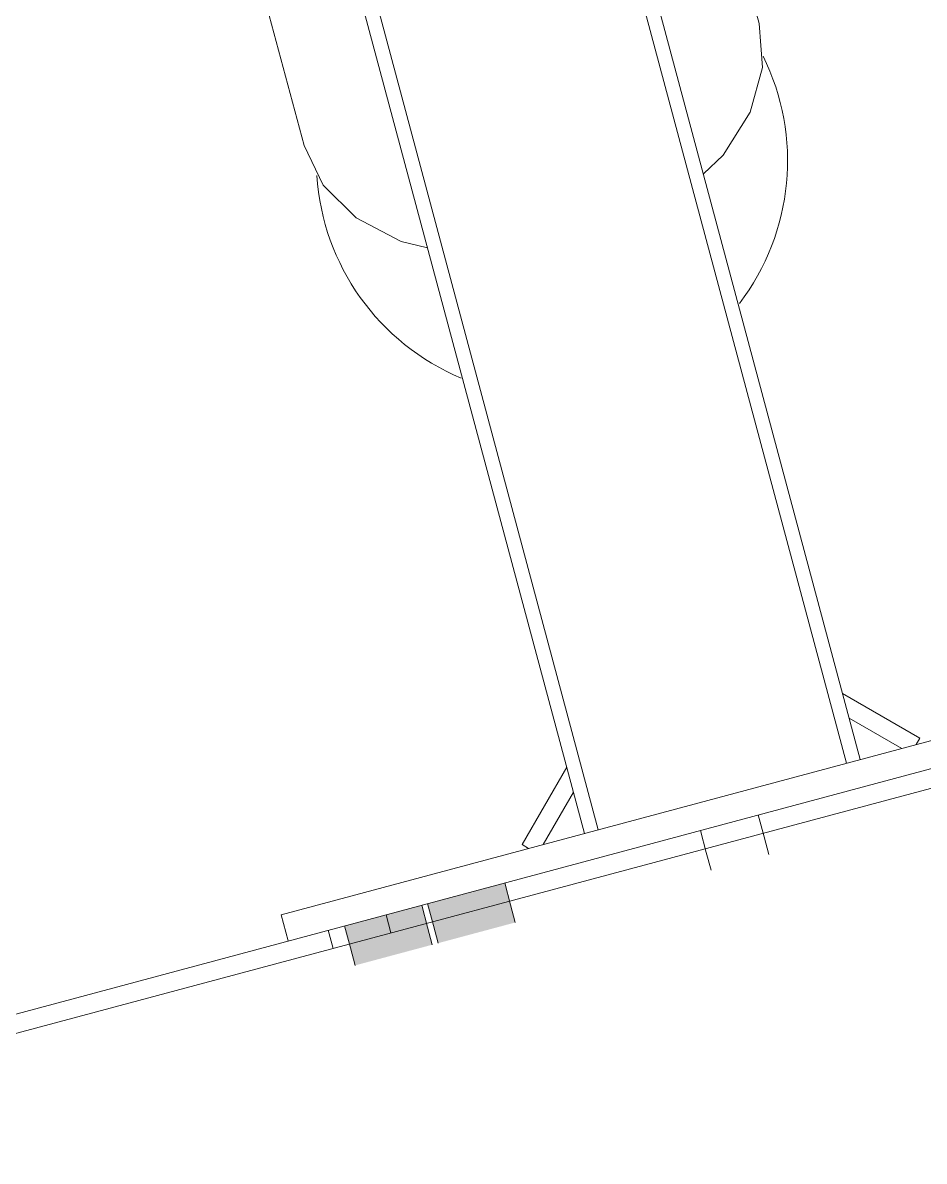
# Model space of a CAD drawing. Header units: millimetres. Extents: x -753 to 90, y 56274 to 56868.
# Drawn here: x -533.97 to -527.65, y 56696.59 to 56704.56 of the extents above; entities that cross this region are included whole.
import ezdxf

# ---------------------------------------------------------------- set-up
doc = ezdxf.new("R2010")
doc.units = ezdxf.units.MM
doc.linetypes.add('XKITLINE00', pattern=[0])
doc.linetypes.add('XKITLINE02', pattern=[4, 2, -2])
doc.layers.add('Parafuso', color=3, linetype='Continuous', lineweight=0)
doc.layers.add('Peça', color=2, linetype='Continuous', lineweight=0)

# ---------------------------------------------------------------- blocks, each defined once
blk = doc.blocks.new('*A625')
at = {"layer": 'Peça', "color": 1, "linetype": 'XKITLINE00', "lineweight": 0}
for p, q in [((-400.0787, 56733.508), (-663.9824, 56662.797)), ((-663.9824, 56662.6604), (-400.0445, 56733.3805))]:
    blk.add_line(p, q, dxfattribs=at)
blk = doc.blocks.new('*A665')
at = {"layer": 'Peça', "color": 1, "linetype": 'XKITLINE00', "lineweight": 0}
for p, q in [((-528.2269, 56699.8653), (-527.6849, 56699.5524)), ((-528.1804, 56699.6918), (-527.8125, 56699.4794)), ((-527.6849, 56699.5524), (-527.7114, 56699.5065)), ((-530.4716, 56698.8057), (-530.1587, 56699.3477)), ((-530.3246, 56698.8063), (-530.1122, 56699.1742)), ((-530.4257, 56698.7792), (-530.4716, 56698.8057))]:
    blk.add_line(p, q, dxfattribs=at)
blk = doc.blocks.new('*A666')
at = {"layer": 'Peça', "color": 1, "linetype": 'XKITLINE00', "lineweight": 0}
for start, end in [(322.68226, 26.37358), (183.62568, 247.317)]:
    blk.add_arc((-530.2617, 56703.5958), 1.65, start, end, dxfattribs=at)
blk = doc.blocks.new('*A667')
at = {"layer": 'Peça', "color": 1, "linetype": 'XKITLINE00', "lineweight": 0}
for p, q in [((-525.9777, 56699.971), (-532.1596, 56698.3146)), ((-525.9285, 56699.7875), (-525.9777, 56699.971)), ((-532.1104, 56698.1311), (-532.1596, 56698.3146))]:
    blk.add_line(p, q, dxfattribs=at)
blk = doc.blocks.new('*A668')
at = {"layer": 'Peça', "color": 1, "linetype": 'XKITLINE00', "lineweight": 0}
for p, q in [((-531.9949, 56713.5418), (-528.1992, 56699.3758)), ((-531.8983, 56713.5676), (-528.1026, 56699.4017)), ((-533.8301, 56713.05), (-530.0345, 56698.884)), ((-533.7336, 56713.0759), (-529.9379, 56698.9099))]:
    blk.add_line(p, q, dxfattribs=at)
blk = doc.blocks.new('*A770')
at = {"layer": 'Peça', "color": 1, "linetype": 'XKITLINE00', "lineweight": 0}
for p, q in [((-528.8108, 56704.556), (-531.0069, 56712.7522)), ((-531.9983, 56703.7019), (-534.1944, 56711.8981)), ((-528.7869, 56704.2498), (-528.8108, 56704.556)), ((-528.8733, 56703.9353), (-528.7869, 56704.2498)), ((-529.0641, 56703.634), (-528.8733, 56703.9353)), ((-531.9983, 56703.7019), (-531.8659, 56703.4248)), ((-529.2017, 56703.5035), (-529.0641, 56703.634)), ((-531.8659, 56703.4248), (-531.6338, 56703.1956)), ((-531.6338, 56703.1956), (-531.318, 56703.0301)), ((-531.318, 56703.0301), (-531.1335, 56702.9859))]:
    blk.add_line(p, q, dxfattribs=at)
blk = doc.blocks.new('*A771')
at = {"layer": 'Parafuso', "color": 7, "linetype": 'XKITLINE02', "lineweight": 0}
for p, q in [((-526.2085, 56699.7125), (-526.1744, 56699.585)), ((-526.6142, 56699.6038), (-526.5801, 56699.4763)), ((-531.4245, 56698.3149), (-531.3904, 56698.1874)), ((-531.8302, 56698.2062), (-531.7961, 56698.0787))]:
    blk.add_line(p, q, dxfattribs=at)
blk = doc.blocks.new('*A772')
at = {"layer": 'Parafuso', "color": 7, "linetype": 'XKITLINE02', "lineweight": 0}
for p, q in [((-526.2085, 56699.7125), (-526.1744, 56699.585)), ((-526.6142, 56699.6038), (-526.5801, 56699.4763)), ((-531.4245, 56698.3149), (-531.3904, 56698.1874)), ((-531.8302, 56698.2062), (-531.7961, 56698.0787))]:
    blk.add_line(p, q, dxfattribs=at)
blk = doc.blocks.new('*A1148')
at = {"layer": 'Parafuso', "color": 7, "linetype": 'XKITLINE02', "lineweight": 0}
for p, q in [((-528.8166, 56699.0136), (-528.7752, 56698.8591)), ((-528.8166, 56699.0136), (-528.7752, 56698.8591)), ((-529.2223, 56698.9049), (-529.1809, 56698.7504)), ((-529.2223, 56698.9049), (-529.1809, 56698.7504)), ((-528.7752, 56698.8591), (-528.7423, 56698.7364)), ((-528.7752, 56698.8591), (-528.7423, 56698.7364)), ((-529.1809, 56698.7504), (-529.148, 56698.6277)), ((-529.1809, 56698.7504), (-529.148, 56698.6277))]:
    blk.add_line(p, q, dxfattribs=at)
blk = doc.blocks.new('*A1149')
at = {"layer": 'Parafuso', "color": 7, "linetype": 'XKITLINE02', "lineweight": 0}
for p, q in [((-528.8166, 56699.0136), (-528.7752, 56698.8591)), ((-528.8166, 56699.0136), (-528.7752, 56698.8591)), ((-529.2223, 56698.9049), (-529.1809, 56698.7504)), ((-529.2223, 56698.9049), (-529.1809, 56698.7504)), ((-528.7752, 56698.8591), (-528.7423, 56698.7364)), ((-528.7752, 56698.8591), (-528.7423, 56698.7364)), ((-529.1809, 56698.7504), (-529.148, 56698.6277)), ((-529.1809, 56698.7504), (-529.148, 56698.6277))]:
    blk.add_line(p, q, dxfattribs=at)
blk = doc.blocks.new('*A1155')
at = {"layer": 'Parafuso'}
for points in [[(-531.0926, 56698.2382), (-531.134, 56698.3927), (-530.5933, 56698.5376), (-530.5519, 56698.383)], [(-531.674, 56698.0824), (-531.7154, 56698.2369), (-531.1747, 56698.3818), (-531.1333, 56698.2273)], [(-531.0597, 56698.1155), (-531.0926, 56698.2382), (-530.5519, 56698.383), (-530.519, 56698.2604)], [(-531.6411, 56697.9597), (-531.674, 56698.0824), (-531.1333, 56698.2273), (-531.1004, 56698.1046)]]:
    blk.add_hatch(color=7, dxfattribs=at).paths.add_polyline_path(points, flags=17)
at = {"layer": 'Parafuso', "color": 7, "linetype": 'XKITLINE00', "lineweight": 0}
for p, q in [((-530.5933, 56698.5376), (-530.5519, 56698.383)), ((-531.1747, 56698.3818), (-531.1333, 56698.2273)), ((-531.134, 56698.3927), (-531.0926, 56698.2382)), ((-530.5519, 56698.383), (-530.519, 56698.2604)), ((-531.7154, 56698.2369), (-531.674, 56698.0824)), ((-531.1333, 56698.2273), (-531.1004, 56698.1046)), ((-531.0926, 56698.2382), (-531.0597, 56698.1155)), ((-531.674, 56698.0824), (-531.6411, 56697.9597))]:
    blk.add_line(p, q, dxfattribs=at)

msp = doc.modelspace()

# ---------------------------------------------------------------- block references
at = {"lineweight": 0}
for name in ['*A625', '*A770', '*A668', '*A666', '*A667', '*A665', '*A771', '*A772', '*A1148', '*A1149', '*A1155']:
    msp.add_blockref(name, (0, 0), dxfattribs=at)

doc.saveas('drawing.dxf')
